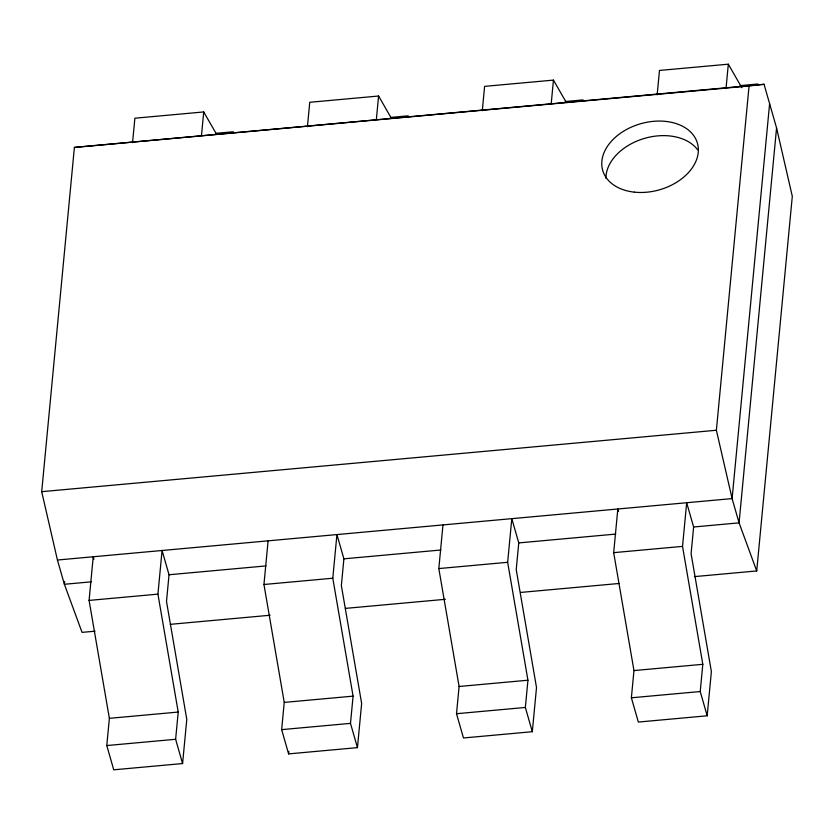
<?xml version="1.0" encoding="UTF-8"?>
<svg xmlns="http://www.w3.org/2000/svg" width="834" height="834" viewBox="0 0 834 834"><rect width="100%" height="100%" fill="white"/><g stroke="black" fill="none" stroke-linecap="round" stroke-linejoin="round"><path stroke-width="1.25" d="M95.013 631.192L82.045 632.37L64.385 584.28L57.431 560.021L41.7 491.674L74.393 147.41L764.048 84.297L776.569 127.956L792.3 196.303L756.719 570.946L694.441 576.617M64.635 581.694L64.385 584.28L91.24 581.83M182.583 763.548L175.63 739.289L178.215 712.059L157.928 594.142L162.077 550.492L169.031 574.751L166.498 601.45L186.785 719.367L182.583 763.548L113.737 769.813L106.783 745.554L109.369 718.335L89.082 600.417L93.231 556.758L93.929 559.187M132.564 142.604L134.879 118.209L203.725 111.944L216.59 134.347M201.526 135.056L203.725 111.944M357.452 747.629L350.488 723.37L353.084 696.14L332.797 578.223L336.936 534.573L343.9 558.832L341.356 585.531L361.643 703.448L357.452 747.629L288.606 753.894L281.652 729.635L284.238 702.405L263.951 584.498L268.1 540.839M307.433 126.685L309.748 102.29L378.594 96.025L391.459 118.428M288.606 753.894L288.845 751.371M376.395 119.137L378.594 96.025M532.311 731.71L525.357 707.451L527.943 680.221L507.656 562.304L511.805 518.654L518.758 542.913L516.225 569.612L536.512 687.529L532.311 731.71L463.475 737.975L456.511 713.716L459.096 686.486L438.82 568.569L442.958 524.92M482.292 110.766L484.606 86.371L553.453 80.106L566.317 102.509M551.264 103.218L553.453 80.106M707.18 715.791L700.226 691.532L702.812 664.302L682.525 546.385L686.674 502.735L693.627 526.994L691.094 553.693L711.371 671.61L707.18 715.791L638.333 722.056L631.38 697.797L633.965 670.567L613.678 552.65L617.827 509.001L618.526 511.43M657.161 94.847L659.475 70.452L728.322 64.187L741.833 87.706M726.007 88.581L728.322 64.187M756.719 570.946L739.06 522.855L732.106 498.596L716.375 430.25L749.068 85.985L764.048 84.297M769.615 103.697L732.106 498.596L57.431 560.021M776.569 127.956L739.06 522.855L693.627 526.994M215.474 133.377L233.322 131.762M390.343 117.458L408.191 115.832M565.212 101.54L583.06 99.913M740.071 85.621L757.918 83.994M74.393 147.41L749.068 85.985M41.7 491.674L716.375 430.25M169.031 574.751L266.004 565.921M343.9 558.832L440.863 550.002M518.758 542.913L615.732 534.083M89.082 600.417L157.928 594.142M263.951 584.498L332.797 578.223M438.82 568.569L507.656 562.304M613.678 552.65L682.525 546.385M170.272 624.343L270.174 615.242M345.422 608.393L445.335 599.302M520.583 592.442L619.193 583.466M109.369 718.335L178.215 712.059M284.238 702.405L353.084 696.14M459.096 686.486L527.943 680.221M633.965 670.567L702.812 664.302M106.783 745.554L175.63 739.289M281.652 729.635L350.488 723.37M456.511 713.716L525.357 707.451M631.38 697.797L700.226 691.532M605.922 178.351A49.279 34.361 -16 0 1 643.243 138.757A49.279 34.361 -16 0 1 697.641 149.807M634.33 192.143A49.279 34.361 -16 0 0 697.474 143.365A49.279 34.361 -16 0 0 618.359 134.816A49.279 34.361 -16 0 0 634.33 192.143"/></g></svg>
